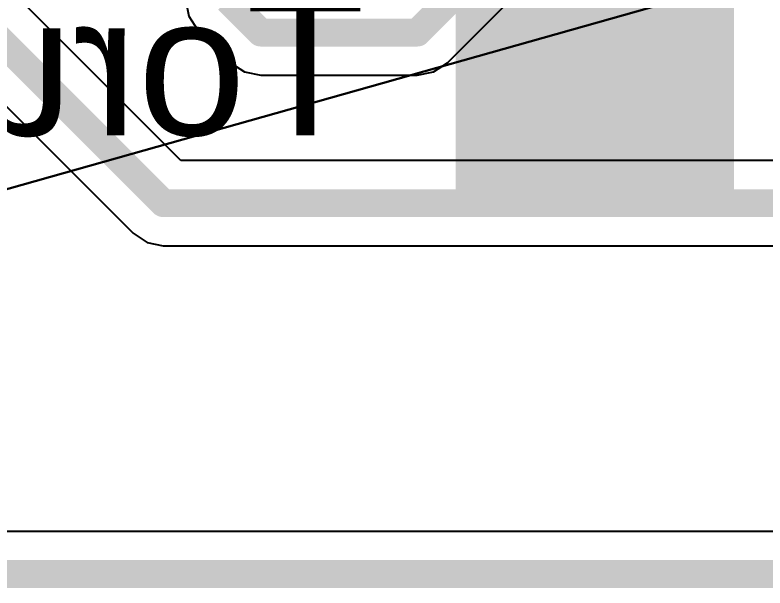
# Model space of a CAD drawing. Header units: inches. Extents: x -5 to 179, y -47 to 8.
# Drawn here: x 24.33 to 29.72, y -36.76 to -32.65 of the extents above; entities that cross this region are included whole.
import ezdxf

# ---------------------------------------------------------------- set-up
doc = ezdxf.new("R2010")
doc.units = ezdxf.units.IN
for name, color, linetype in [('Bottom Layer', 5, 'Continuous'), ('Bottom Overlay', 54, 'Continuous'), ('Keep-Out Layer', 6, 'Continuous'), ('Top Layer', 1, 'Continuous'), ('Top Overlay', 2, 'Continuous'), ('Top Solder', 216, 'Continuous')]:
    doc.layers.add(name, color=color, linetype=linetype)
doc.styles.add('Arial', font='', dxfattribs={"height": 0.2})
doc.styles.get('Arial').set_extended_font_data('Arial')

msp = doc.modelspace()

# ---------------------------------------------------------------- hatches: boundary and pattern name
at = {"layer": 'Bottom Overlay'}
msp.add_hatch(color=54, dxfattribs=at).paths.add_polyline_path([(27.5, -34), (29.5, -34), (29.5, -26.1), (27.5, -26.1)])

# ---------------------------------------------------------------- linework, layer by layer
at = {"layer": 'Bottom Layer'}
for p, q in [((25.5267, -33.6941), (15.8163, -23.9837)), ((15.4733, -24.5059), (25.1837, -34.2163)), ((88.8733, -33.6941), (25.5267, -33.6941)), ((25.1837, -34.2163), (25.1837, -34.2163)), ((25.1837, -34.2163), (25.2829, -34.2826)), ((25.2829, -34.2826), (25.4, -34.3059)), ((25.4, -34.3059), (25.4, -34.3059)), ((25.4, -34.3059), (89, -34.3059)), ((173.0262, -36.3582), (0.3044, -36.3582))]:
    msp.add_line(p, q, dxfattribs=at)
for points in [[(15.6, -24.2, 0.2, 0.2, 0), (25.4, -34, 0.2, 0.2, 0)], [(25.4, -34, 0.2, 0.2, 0), (89, -34, 0.2, 0.2, 0)]]:
    msp.add_lwpolyline(points, format="xyseb", dxfattribs=at)
msp.add_lwpolyline([(25.35, -34, 0.1, 0.1, 1), (25.45, -34, 0.1, 0.1, 1)], format="xyseb", close=True, dxfattribs=at)
msp.add_lwpolyline([(25.35, -34, 0.1, 0.1, 1), (25.45, -34, 0.1, 0.1, 1)], format="xyseb", close=True, dxfattribs=at)
at = {"layer": 'Keep-Out Layer'}
msp.add_lwpolyline([(-0.0015, -36.6641, 0.2, 0.2, 0), (173.3321, -36.6641, 0.2, 0.2, 0)], format="xyseb", dxfattribs=at)
at = {"layer": 'Top Layer'}
for p, q in [((27.4413, -32.9913), (28.6913, -31.7413)), ((25.568, -32.5842), (25.5826, -32.6572)), ((25.5826, -32.6572), (25.6489, -32.7565)), ((25.6489, -32.7565), (25.8837, -32.9913)), ((25.8837, -32.9913), (25.8837, -32.9913)), ((25.8837, -32.9913), (25.9829, -33.0576)), ((27.3421, -33.0576), (27.4413, -32.9913)), ((25.9829, -33.0576), (26.1, -33.0809)), ((26.1, -33.0809), (26.1, -33.0809)), ((26.1, -33.0809), (27.225, -33.0809)), ((27.225, -33.0809), (27.3421, -33.0576)), ((27.225, -33.0809), (27.225, -33.0809)), ((173.0262, -36.3582), (0.3044, -36.3582))]:
    msp.add_line(p, q, dxfattribs=at)
for points in [[(27.225, -32.775, 0.2, 0.2, 0), (28.475, -31.525, 0.2, 0.2, 0)], [(25.8652, -32.5402, 0.2, 0.2, 0), (26.1, -32.775, 0.2, 0.2, 0)], [(26.1, -32.775, 0.2, 0.2, 0), (27.225, -32.775, 0.2, 0.2, 0)]]:
    msp.add_lwpolyline(points, format="xyseb", dxfattribs=at)
for points in [[(26.05, -32.775, 0.1, 0.1, 1), (26.15, -32.775, 0.1, 0.1, 1)], [(26.05, -32.775, 0.1, 0.1, 1), (26.15, -32.775, 0.1, 0.1, 1)], [(27.175, -32.775, 0.1, 0.1, 1), (27.275, -32.775, 0.1, 0.1, 1)], [(27.175, -32.775, 0.1, 0.1, 1), (27.275, -32.775, 0.1, 0.1, 1)]]:
    msp.add_lwpolyline(points, format="xyseb", close=True, dxfattribs=at)
at = {"layer": 'Top Overlay'}
msp.add_line((36.3319, -30.4976), (23.3319, -34.1643), dxfattribs=at)
at = {"layer": 'Top Solder'}
msp.add_line((23.3319, -34.1643), (36.3319, -30.4976), dxfattribs=at)

# ---------------------------------------------------------------- texts
at = {"layer": 'Bottom Overlay', "style": 'Arial', "text_generation_flag": 2}
msp.add_text('Torunn Wigum Froseth', height=1.000001, rotation=360, dxfattribs=at).set_placement((26.846, -33.5128))

doc.saveas('drawing.dxf')
